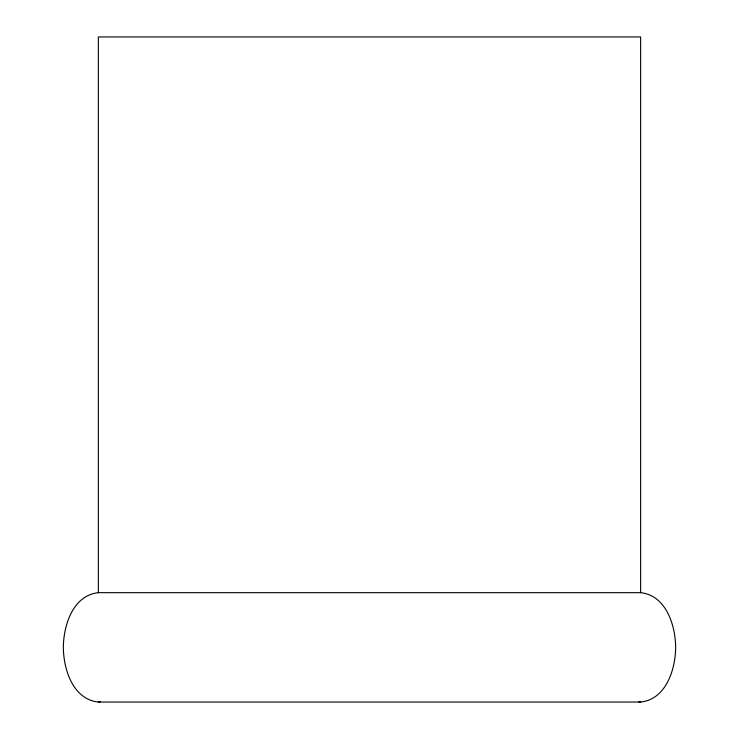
<?xml version="1.0" encoding="UTF-8"?>
<svg xmlns="http://www.w3.org/2000/svg" width="739" height="739" viewBox="0 0 739 739"><rect width="100%" height="100%" fill="white"/><g stroke="black" fill="none" stroke-linecap="round" stroke-linejoin="round"><path stroke-width="1.11" d="M98.361 592.669C72.847 595.412 63.554 625.323 63.332 647.364C63.554 669.395 72.847 699.306 98.361 702.05L640.639 702.05C666.153 699.306 675.446 669.395 675.668 647.364C675.446 625.323 666.153 595.412 640.639 592.669L98.361 592.669L98.361 36.95L640.639 36.95L640.639 592.669M98.361 702.05L100.375 701.634M638.625 701.634L640.639 702.05"/></g></svg>
